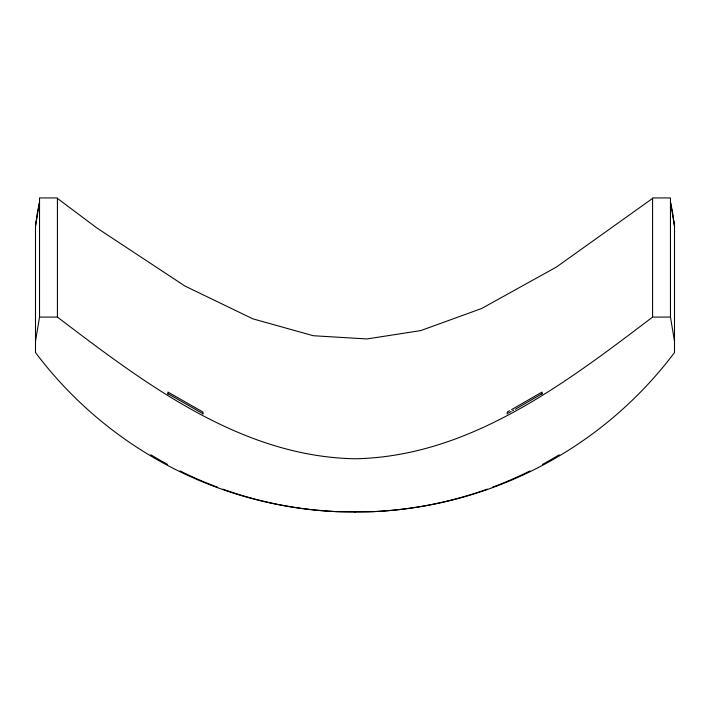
<?xml version="1.0" encoding="UTF-8"?>
<svg xmlns="http://www.w3.org/2000/svg" width="710" height="710" viewBox="0 0 710 710"><rect width="100%" height="100%" fill="white"/><g stroke="black" fill="none" stroke-linecap="round" stroke-linejoin="round"><path stroke-width="1.06" d="M35.5 339.398L35.5 338.785M674.5 338.785L674.5 339.398M674.5 341.244L670.462 317.077L652.588 317.077C565.4 383.276 469.363 456.636 355 458.766C240.637 456.636 144.6 383.276 57.412 317.077L57.412 197.939L39.538 197.939L39.538 317.077L35.5 341.244M652.588 198.409L556.258 267.146L481.664 308.495L420.746 330.594L366.901 338.954L313.27 335.723L252.858 318.843L184.982 286.068L97.101 228.132L57.412 198.409M542.058 393.695L515.3 409.244M513.747 410.096L512.576 410.735M511.546 409.652L542.058 392.053L542.058 394.086M511.209 411.48L509.833 412.217M509.487 410.762L508.103 411.498M509.141 412.59L508.103 413.14M507.419 411.862L507.073 414.045M222.727 489.11A392.612 392.612 0 0 0 336.425 511.617L373.575 511.617A392.612 392.612 0 0 0 487.273 489.11M39.538 317.077L57.412 317.077M338.581 511.502L346.063 511.502M363.937 511.502L371.419 511.502M202.927 413.69L167.942 393.695M674.5 222.097L674.5 352.55A399.739 399.739 0 0 1 35.5 352.55L35.5 222.097M670.462 317.077L670.462 197.939L652.588 197.939L652.588 317.077M355 511.537L355 512.061M202.927 414.045L202.927 412.04L167.942 392.053L167.942 394.086M559.205 454.773A392.612 392.612 0 0 1 542.369 464.464M529.909 470.943A392.612 392.612 0 0 1 492.323 487.264M217.677 487.264A392.612 392.612 0 0 1 180.091 470.943M167.631 464.464A392.612 392.612 0 0 1 150.795 454.773M37.515 211.775L35.5 226.117L39.538 202.137L37.515 211.775M672.485 211.775L670.462 202.137L674.5 226.117L672.485 211.775"/></g></svg>
